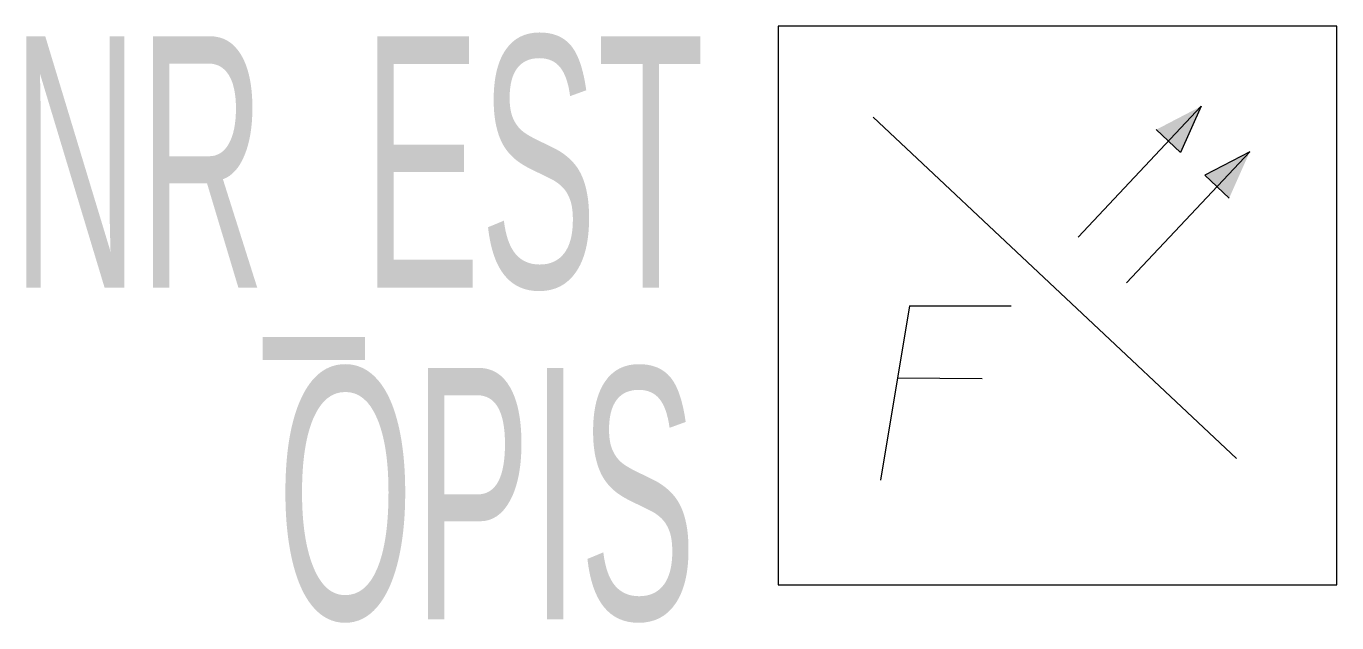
# Model space of a CAD drawing. Header units: millimetres. Extents: x -539 to 400, y -27 to 400.
import ezdxf

# ---------------------------------------------------------------- set-up
doc = ezdxf.new("R2010")
doc.units = ezdxf.units.MM
doc.header["$LTSCALE"] = 0.25
doc.layers.get('0').update_dxf_attribs({"color": 252})
doc.styles.add('Opisest3', font='arial.ttf', dxfattribs={"width": 0.5})

msp = doc.modelspace()

# ---------------------------------------------------------------- hatches: boundary and pattern name
h = msp.add_hatch(color=256)
h.paths.add_polyline_path([(337.71, 310.1), (314.19, 285.08), (322.92, 276.88)])
h.paths.add_polyline_path([(314.19, 285.08), (337.71, 310.1), (305.47, 293.28)])
h.paths.add_polyline_path([(302.97, 342.74), (279.46, 317.73), (288.19, 309.53)])
h.paths.add_polyline_path([(279.46, 317.73), (302.97, 342.74), (270.74, 325.93)])

# ---------------------------------------------------------------- linework, layer by layer
for p, q in [((302.97, 342.74), (214.68, 248.81)), ((302.97, 342.74), (288.19, 309.53)), ((68.06, 334.84), (328.1, 90.41)), ((270.74, 325.93), (288.19, 309.53)), ((337.71, 310.1), (249.41, 216.17)), ((337.71, 310.1), (305.47, 293.28)), ((305.47, 293.28), (322.92, 276.88)), ((94.07, 199.62), (73.26, 74.8)), ((94.07, 199.62), (166.88, 199.62)), ((85.49, 148.17), (146.07, 147.61))]:
    msp.add_line(p, q)
msp.add_lwpolyline([(0, 0), (400, 0), (400, 400), (0, 400)], close=True)

# ---------------------------------------------------------------- texts
at = {"style": 'Opisest3', "width": 0.5}
for tag, p, flags in [('NR_EST', (-548.91, 212.83), 9), ('OPIS', (-358.93, -24.73), 8)]:
    msp.add_attdef(tag, p, 'xx', height=180, dxfattribs=dict(at, flags=flags))

doc.saveas('drawing.dxf')
